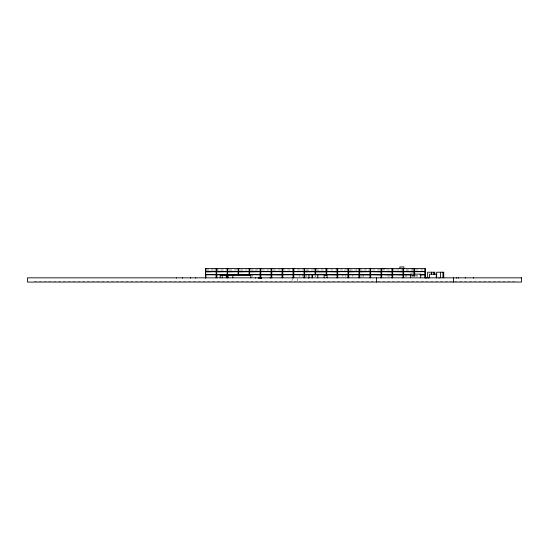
<?xml version="1.0" encoding="UTF-8"?>
<svg xmlns="http://www.w3.org/2000/svg" width="549" height="549" viewBox="0 0 549 549"><rect width="100%" height="100%" fill="white"/><g stroke="black" fill="none" stroke-linecap="round" stroke-linejoin="round"><path stroke-width="0.41" stroke-dasharray="2.75 2.06" d="M206.225 269.936L225.92 269.936M229.345 269.936L237.051 269.936M240.476 269.936L247.325 269.936M250.749 269.936L258.455 269.936M261.88 269.936L269.586 269.936M273.011 269.936L302.979 269.936M306.404 269.936L368.901 269.936M372.325 269.936L423.698 269.936M214.192 270.108L214.728 270.108M255.642 270.108L256.177 270.108M300.728 270.108L301.271 270.108M306.644 270.108L307.179 270.108M344.045 270.108L344.58 270.108M349.946 270.108L350.488 270.108M356.521 270.108L357.063 270.108M368.29 270.108L368.832 270.108M394.889 270.108L395.424 270.108M400.797 270.108L401.333 270.108M406.706 270.108L407.241 270.108M411.819 275.262L413.349 275.262M360.686 275.996L363.363 275.996M387.491 275.996L389.646 275.996M34.203 281.328L376.717 281.328M377.575 281.328L453.783 281.328M454.517 281.328L517.117 281.328M417.178 275.076L417.178 276.456M416.794 275.076L416.794 276.456M415.813 274.617L415.813 276.222M414.667 275.076L414.667 276.73M414.344 274.157L414.344 276.36M413.932 275.076L413.932 276.271M413.328 275.076L413.349 276.545M412.793 275.076L412.793 276.456M412.079 274.891L412.079 276.36M411.867 275.076L411.867 276.456M406.397 275.262L406.397 276.545M405.272 275.076L405.272 276.456M363.596 275.076L363.596 276.456M352.849 275.262L352.849 276.545M345.897 275.262L345.897 276.545M342.851 275.262L342.851 276.545M315.757 275.632L315.757 276.73M315.023 275.495L315.023 276.271M306.486 275.262L306.486 276.545M302.588 275.262L302.588 276.545M299.541 275.262L299.541 276.545M297.668 278.535L297.668 281.328M292.15 277.835L292.15 281.328M252.286 275.262L252.286 276.545"/><path stroke-width="0.82" d="M412.121 268.742L412.834 268.742M216.8 268.701L217.486 268.701M227.718 268.701L228.405 268.701M238.637 268.701L239.316 268.701M249.548 268.701L250.234 268.701M260.466 268.701L261.152 268.701M271.384 268.701L272.071 268.701M282.303 268.701L282.982 268.701M293.214 268.701L293.9 268.701M205.614 271.467L205.861 268.468M205.614 274.589L205.614 271.707M205.861 271.954L216.361 271.707M216.601 271.467L216.848 268.468M205.614 274.829L216.361 274.829M216.601 274.589L216.601 271.707M216.848 271.954L227.355 271.707M227.595 271.467L227.842 268.468M216.601 274.829L227.355 274.829M227.595 274.589L227.595 271.707M227.842 271.954L238.341 271.707M238.582 271.467L238.829 268.468M238.341 274.829L227.595 274.829M238.582 274.589L238.582 271.707M238.829 271.954L249.328 271.707M249.575 271.467L249.822 268.468M249.328 274.829L238.582 274.829M249.575 274.589L249.575 271.707M249.822 271.954L260.322 271.707M260.562 271.467L271.309 271.467M249.575 274.829L260.322 274.829M260.562 274.589L271.309 274.589M260.562 271.707L271.309 271.707M271.549 271.467L271.796 268.468M271.062 277.835L271.309 274.829M271.549 274.589L282.303 274.589M271.549 271.707L282.303 271.707M282.543 271.467L293.29 271.467M282.056 277.835L282.303 274.829M282.543 274.589L293.29 274.589M282.543 271.707L293.29 271.707M293.53 271.467L304.283 271.467M282.543 274.829L293.29 274.829M293.53 274.589L304.283 274.589M293.53 271.707L304.283 271.707M304.523 271.467L304.77 268.468M293.53 274.829L304.283 274.829M304.523 274.589L304.523 271.707M304.77 271.954L315.27 271.707M315.51 271.467L315.757 268.468M315.51 274.589L315.51 271.707M326.264 274.589L326.264 271.707M326.504 271.467L337.251 271.467M326.264 274.829L304.523 274.829M326.504 274.589L337.251 274.589M337.004 274.342L337.251 271.707M337.491 271.467L348.238 271.467M337.004 277.835L337.251 274.829M337.491 274.589L348.238 274.589M337.491 271.707L348.238 271.707M348.485 271.467L348.732 268.468M337.491 274.829L348.238 274.829M348.485 274.589L348.718 271.947L359.231 271.707M359.471 271.467L359.719 268.468M348.485 274.829L359.231 274.829M359.471 274.589L359.471 271.707M359.719 271.954L370.218 271.707M370.458 271.467L381.212 271.467M369.971 277.835L370.218 274.829M370.458 274.589L381.212 274.589M383.044 268.838L383.415 268.468L383.778 268.838M380.965 274.342L381.212 271.707M381.452 271.467L392.199 271.467M384.238 268.838L384.609 268.468L384.973 268.838M380.965 277.835L381.212 274.829M381.452 274.589L392.199 274.589M391.952 274.342L392.199 271.707M392.439 271.467L403.192 271.467M391.952 277.835L392.199 274.829M392.439 274.589L403.192 274.589M413.932 268.468L413.932 271.22L403.433 271.467M402.945 277.835L403.192 274.829M403.433 274.589L410.92 274.342M413.932 274.342L414.179 271.707M414.42 271.467L425.166 271.467M414.42 271.707L425.166 271.707M420.095 275.076L425.166 274.829M205.861 271.22L216.361 271.467M216.848 271.22L227.355 271.467M227.842 271.22L238.341 271.467M238.829 271.22L249.328 271.467M249.822 271.22L260.322 271.467M271.796 271.22L282.303 271.467M304.77 271.22L315.27 271.467M315.757 271.22L326.264 271.467M348.732 271.22L359.231 271.467M359.719 271.22L370.218 271.467M315.757 271.954L326.017 271.954M326.504 271.707L337.004 271.954M370.458 271.707L380.965 271.954M381.452 271.707L391.952 271.954M392.439 271.707L402.952 271.947L402.945 274.342M403.433 271.707L413.932 271.954M205.861 274.342L216.361 274.589M216.848 274.342L227.355 274.589M227.842 274.342L238.341 274.589M238.829 274.342L249.328 274.589M249.822 274.342L260.322 274.589M304.77 274.342L315.27 274.589M315.757 274.342L326.017 274.342M348.732 274.342L359.231 274.589M359.719 274.342L370.218 274.589M420.095 274.342L425.166 274.589M260.562 274.829L271.062 275.076M271.549 274.829L282.056 275.076M337.004 275.076L326.504 274.829M359.471 274.829L369.971 275.076M370.458 274.829L380.965 275.076M381.452 274.829L391.952 275.076M392.439 274.829L402.945 275.076M403.433 274.829L410.92 275.076M261.701 278.199L258.236 278.199L258.236 277.835M473.382 277.835L473.382 278.199M465.284 277.835L465.284 278.199M458.477 277.835L458.477 278.199M456.384 277.835L456.384 278.199M453.522 277.835L453.522 282.062M443.743 277.835L443.743 272.215L436.661 272.215L436.661 277.835M442.961 272.215L442.961 277.835M440.559 272.215L440.559 277.835M439.028 277.835L439.028 278.199M436.283 277.835L436.283 274.157L429.483 274.157L429.483 277.835M434.733 274.624L434.733 272.215L427.65 272.215L427.65 277.835M433.95 272.215L433.95 274.624M431.548 272.215L431.548 274.624M428.302 277.835L428.302 278.199M426.388 277.835L426.388 278.199M425.29 278.199L425.29 268.468L205.491 268.468L205.491 278.199M424.919 268.468L424.919 271.22M424.919 271.954L424.919 274.342M424.919 275.076L424.919 277.835M420.699 277.835L420.699 274.157L410.556 274.157L410.556 277.835M414.667 268.468L414.667 271.22M414.667 271.954L414.667 274.342M403.838 268.447L403.838 266.938L399.871 266.938L399.871 268.447M403.68 268.468L403.68 271.22M403.68 271.954L403.68 274.342M403.68 275.076L403.68 277.835M402.945 268.468L402.945 271.22M392.686 268.468L392.686 271.22M392.686 271.954L392.686 274.342M392.686 275.076L392.686 277.835M391.952 268.468L391.952 271.22M381.699 268.468L381.699 271.22M381.699 271.954L381.699 274.342M381.699 275.076L381.699 277.835M380.965 268.468L380.965 271.22M376.566 277.835L376.566 282.062M370.705 268.468L370.705 271.22M370.705 271.954L370.705 274.342M370.705 275.076L370.705 277.835M369.971 268.468L369.971 271.22M369.971 271.954L369.971 274.342M359.719 275.076L359.719 277.835M358.984 268.468L358.984 271.22M358.984 271.954L358.984 274.342M358.984 275.076L358.984 277.835M348.732 275.076L348.732 277.835M347.991 268.468L347.991 271.22M347.991 271.954L347.991 274.342M347.991 275.076L347.991 277.835M337.738 268.468L337.738 271.22M337.738 271.954L337.738 274.342M337.738 275.076L337.738 277.835M337.004 268.468L337.004 271.22M327.053 277.835L327.053 275.262L324.143 275.262L324.143 277.835M326.751 268.468L326.751 271.22M326.751 271.954L326.751 274.342M326.017 268.468L326.017 271.22M317.802 275.076L317.802 277.835M315.023 268.468L315.023 271.22M315.023 271.954L315.023 274.342M312.628 275.076L312.628 277.835M312.058 275.076L312.058 277.835M308.936 275.076L308.936 277.835M308.387 277.835L308.387 278.199M304.77 275.076L304.77 277.835M304.036 268.468L304.036 271.22M304.036 271.954L304.036 274.342M304.036 275.076L304.036 277.835M293.777 268.468L293.777 271.22M293.777 271.954L293.777 274.342M293.777 275.076L293.777 277.835M293.042 268.468L293.042 271.22M293.042 271.954L293.042 274.342M293.042 275.076L293.042 277.835M282.79 268.468L282.79 271.22M282.79 271.954L282.79 274.342M282.79 275.076L282.79 277.835M282.056 268.468L282.056 271.22M282.056 271.954L282.056 274.342M271.796 271.954L271.796 274.342M271.796 275.076L271.796 277.835M271.062 268.468L271.062 271.22M271.062 271.954L271.062 274.342M270.183 277.835L270.183 278.199M261.557 277.835L261.557 278.199M260.809 268.468L260.809 271.22M260.809 271.954L260.809 274.342M260.809 275.076L260.809 277.835M260.075 268.468L260.075 271.22M260.075 271.954L260.075 274.342M260.075 275.076L260.075 277.835M255.621 277.835L255.621 278.199M250.818 277.835L250.818 275.262L227.787 275.262L227.787 277.835M249.081 268.468L249.081 271.22M249.081 271.954L249.081 274.342M238.094 268.468L238.094 271.22M238.094 271.954L238.094 274.342M232.851 275.262L232.851 277.835M227.842 275.076L227.842 277.835M227.108 268.468L227.108 271.22M227.108 271.954L227.108 274.342M227.108 275.076L227.108 277.835M226.291 277.835L226.291 275.262L220.197 275.262L220.197 277.835M222.29 275.262L222.29 277.835M216.848 275.076L216.848 277.835M216.114 268.468L216.114 271.22M216.114 271.954L216.114 274.342M216.114 275.076L216.114 277.835M205.861 275.076L205.861 277.835M195.746 277.835L195.746 278.199M190.469 277.835L190.455 278.199M182.501 277.835L182.446 278.199M176.318 277.835L176.318 278.199M521.55 277.835L27.45 277.835L27.45 282.062L521.55 282.062L521.55 277.835"/></g></svg>
